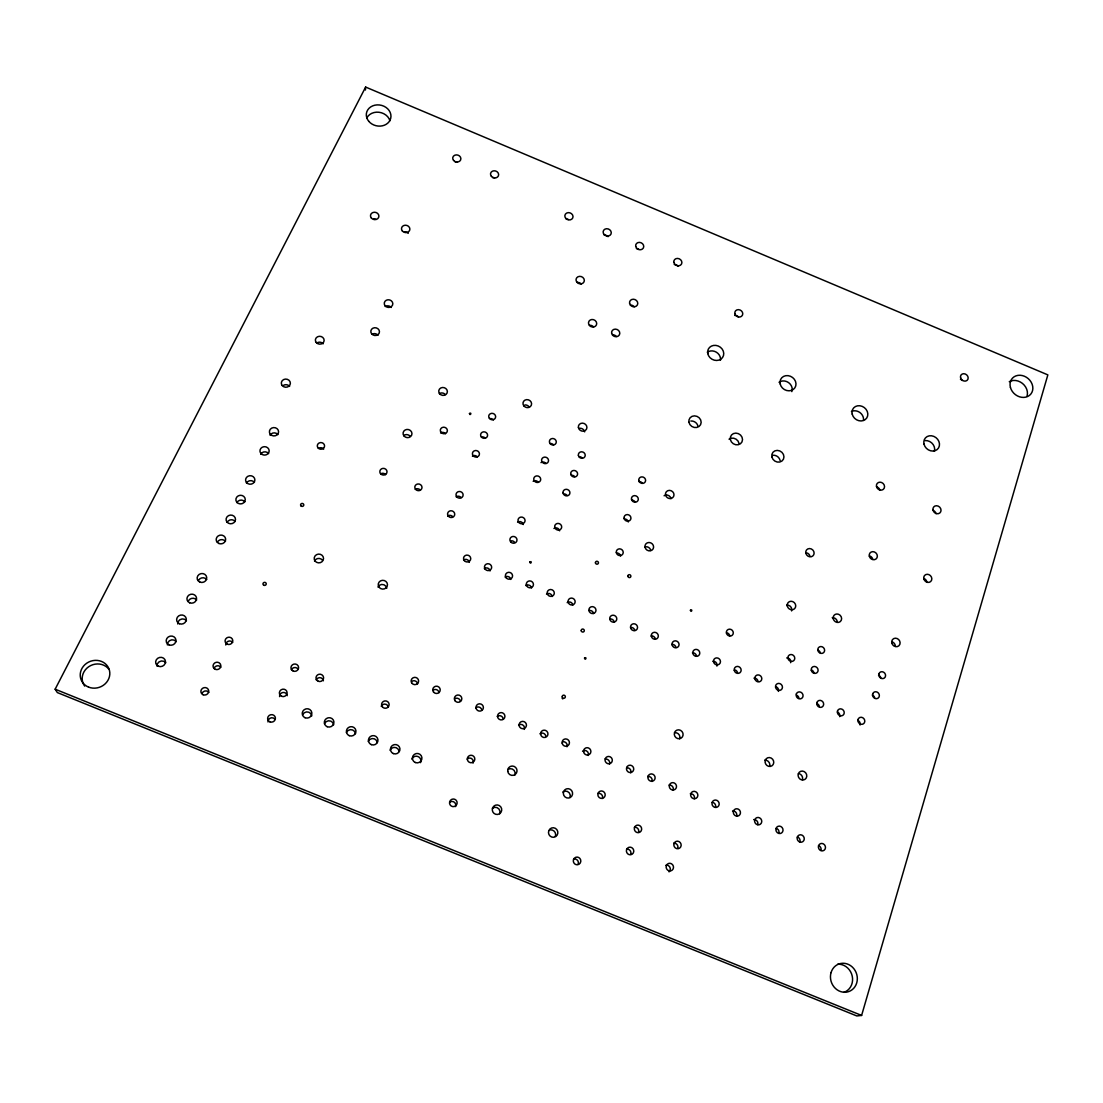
<?xml version="1.0" encoding="UTF-8"?>
<svg xmlns="http://www.w3.org/2000/svg" width="1103" height="1103" viewBox="0 0 1103 1103"><rect width="100%" height="100%" fill="white"/><g stroke="black" fill="none" stroke-linecap="round" stroke-linejoin="round"><path stroke-width="1.5" d="M365.438 90.032L365.631 87.068L1047.85 374.882L861.608 1015.436L856.797 1015.932L57.342 692.574L55.15 689.196L365.631 87.068M55.15 689.196L861.608 1015.436M624.326 519.044A3.488 3.24 30.1 0 1 628.283 521.981M631.661 500.238A3.474 3.212 29.8 0 1 634.859 501.562M638.927 481.611A3.461 3.185 29.5 0 1 642.111 482.935M490.187 418.575A3.474 3.185 17.1 0 1 493.399 419.912M482.163 436.953A3.502 3.226 16.6 0 1 485.389 438.291M472.401 456.118A3.516 3.254 16 0 1 477.296 456.863M533.176 481.294A3.502 3.254 21.5 0 1 538.057 482.025M540.98 462.626A3.488 3.226 21.8 0 1 545.833 463.357M550.328 443.544A3.461 3.185 22 0 1 553.527 444.881M872.335 695.069A3.585 3.254 51.7 0 1 874.638 697.813M878.526 675.201A3.571 3.226 50.6 0 1 880.814 677.931M818.081 650.246A3.557 3.254 47.9 0 1 820.356 652.962M811.587 670.017A3.571 3.281 49.1 0 1 813.876 672.761M511.213 540.828A3.557 3.35 20.7 0 1 514.494 542.18M517.583 522.202A3.543 3.323 21 0 1 523.249 524.545M456.132 496.833A3.557 3.323 14.7 0 1 461.095 497.563M447.777 515.983A3.571 3.35 13.8 0 1 452.768 516.714M380.618 473.904A3.585 3.323 8 0 1 385.636 474.648M318.657 448.328A3.612 3.323 3.9 0 1 323.703 449.086M202.139 693.18A3.916 3.695 -20.1 0 1 208.853 692.367M267.974 721.955A3.874 3.709 -20.7 0 1 274.937 719.197M563.798 493.992A3.502 3.254 24.3 0 1 567.039 495.33M674.774 732.709A4.522 4.288 51.9 0 1 679.696 738.789M764.682 760.201A4.536 4.219 55.9 0 1 769.646 766.268M799.647 773.892A4.55 4.191 57.1 0 1 802.405 779.683M734.736 315.417A4.054 3.557 29.2 0 1 738.472 316.988M279.597 696.613A3.847 3.681 -16.6 0 1 283.016 692.491A3.847 3.681 -16.6 0 1 287.221 695.676M225.757 644.993A3.847 3.626 -14.1 0 1 232.692 642.373M291.385 669.728A3.805 3.64 -12.5 0 1 297.92 668.942M316.189 679.834A3.792 3.654 -11.6 0 1 323.413 680.785M381.211 706.306A3.75 3.667 -6.6 0 1 388.38 707.244M598.391 793.388A3.75 3.626 60.4 0 1 602.431 798.462M574.098 858.975A3.833 3.709 74.5 0 1 578.179 864.159M786.701 657.926A3.571 3.281 47.7 0 1 790.644 662.682M727.484 633.025A3.557 3.309 43.8 0 1 729.759 635.769M630.433 305.145A4.164 3.681 24.2 0 1 634.266 306.744M579.751 428.281A4.302 3.943 23.8 0 1 584.645 431.866M415.307 489.387A3.571 3.337 10.8 0 1 420.312 490.132M440.58 432.983A3.516 3.24 13.5 0 1 445.502 433.727M616.618 553.086A3.516 3.295 31.3 0 1 620.617 556.036M553.94 528.489A3.53 3.309 24.8 0 1 559.579 530.819M933.235 510.455A4.247 3.723 43 0 1 936.006 513.667M892.41 641.987A4.426 3.971 48.8 0 1 895.25 645.365M877.216 487.071A4.247 3.75 40.5 0 1 879.96 490.284M832.227 617.68A4.412 3.998 46.2 0 1 837.232 621.347M645.751 546.771A4.384 4.081 33.2 0 1 650.742 550.452M786.715 605.078A4.398 4.026 44.1 0 1 791.596 610.924M664.089 495.771A4.329 3.971 31.9 0 1 670.996 498.639M214.189 668.004A3.874 3.654 -17.1 0 1 220.848 667.205M373.655 218.877A4.191 3.667 10.9 0 1 375.792 219.249M404.374 231.754A4.191 3.667 12.3 0 1 408.22 233.353M870.005 556.077A4.26 3.805 43.6 0 1 872.763 559.304M924.024 578.524A4.26 3.778 46 0 1 926.796 581.764M589.705 325.302A4.136 3.695 22.4 0 1 593.524 326.902M612.592 334.885A4.136 3.695 23.8 0 1 616.412 336.47M385.319 306.496A4.26 3.805 10.8 0 1 391.262 307.461M372.001 334.306A4.302 3.86 9.7 0 1 377.998 335.257M562.158 698.433A1.572 1.53 39.1 0 1 562.806 698.93M857.831 720.438A3.626 3.295 53.3 0 1 860.078 725.016M837.453 712.055A3.612 3.295 52.5 0 1 839.686 716.633M817.047 703.659A3.612 3.309 51.7 0 1 819.364 706.43M796.628 695.248A3.599 3.323 50.7 0 1 798.93 698.02M776.195 686.838A3.599 3.337 49.6 0 1 778.387 691.402M753.942 678.166A3.599 3.337 48.5 0 1 758.009 681.185M735.246 669.99A3.585 3.35 47.1 0 1 737.521 672.761M712.952 661.304A3.585 3.35 45.6 0 1 716.895 666.102M692.422 652.852A3.585 3.364 44 0 1 696.489 655.871M960.451 379.267A4.04 3.447 38.6 0 1 962.147 380.48M651.321 635.935A3.585 3.378 40.1 0 1 655.375 638.94M630.723 627.455A3.571 3.392 37.8 0 1 634.79 630.475M610.124 618.976A3.571 3.392 35.4 0 1 614.178 621.982M589.498 610.483A3.571 3.392 32.7 0 1 593.552 613.502M567.176 602.638A3.571 3.406 29.9 0 1 572.898 604.995M546.495 594.131A3.571 3.406 27 0 1 552.231 596.489M525.8 585.61A3.585 3.406 24.1 0 1 531.536 587.982M505.091 577.09A3.585 3.406 21.1 0 1 510.827 579.447M484.355 568.555A3.585 3.406 18.3 0 1 490.09 570.913M463.591 560.007A3.599 3.406 15.6 0 1 469.34 562.378M411.681 681.447A3.709 3.626 3.3 0 1 417.61 683.874M433.107 690.188A3.709 3.626 8.2 0 1 439.035 692.615M454.519 698.93A3.695 3.626 14.7 0 1 460.447 701.356M475.917 707.671A3.695 3.626 22.5 0 1 481.832 710.084M497.288 716.385A3.695 3.626 30.6 0 1 503.189 718.798M518.631 725.098A3.695 3.612 37.9 0 1 524.325 729.386M539.96 733.798A3.695 3.612 43.8 0 1 545.861 736.211M562.971 741.767A3.695 3.599 48.2 0 1 566.956 746.786M582.536 751.184A3.695 3.585 51.4 0 1 588.244 755.472M605.506 759.126A3.709 3.585 53.9 0 1 609.504 764.145M626.738 767.798A3.709 3.571 55.8 0 1 630.751 772.817M671.879 644.4A3.585 3.378 42.1 0 1 675.946 647.406M669.135 785.102A3.723 3.543 58.5 0 1 673.161 790.12M647.944 776.457A3.723 3.557 57.3 0 1 651.97 781.475M690.299 793.746A3.736 3.53 59.4 0 1 694.338 798.765M713.283 802.612A3.736 3.516 60.2 0 1 715.502 807.396M732.557 810.995A3.75 3.516 60.8 0 1 736.639 816.027M753.666 819.612A3.75 3.502 61.4 0 1 757.747 824.644M776.581 828.436A3.75 3.488 61.8 0 1 778.828 833.248M797.634 837.039A3.764 3.474 62.2 0 1 799.909 841.851M818.66 845.629A3.764 3.461 62.6 0 1 820.949 850.441M690.836 421.001A6.273 5.653 30.4 0 1 697.978 426.213M729.028 439.173A6.273 5.639 33.1 0 1 739.01 443.337M772.955 455.249A6.273 5.625 35.6 0 1 780.111 460.475M377.971 587.058A4.591 4.371 4.3 0 1 386.753 588.285M314.507 561.027A4.619 4.357 -1 0 1 322.462 560.186M634.501 827.264A3.778 3.626 65.1 0 1 638.568 832.365M626.656 849.131A3.805 3.654 68.7 0 1 630.737 854.287M673.657 843.188A3.792 3.599 65.8 0 1 677.752 848.304M666.033 865.124A3.819 3.626 68.7 0 1 669.052 871.866M449.734 802.171A3.792 3.778 -72.1 0 1 455.539 806.583M467.355 758.754A3.736 3.709 29.2 0 1 473.104 763.097M404.001 435.354A4.426 4.081 10.6 0 1 410.192 436.305M283.361 385.416A4.495 4.054 3.5 0 1 289.62 386.395M636.472 248.63A4.109 3.585 23.6 0 1 638.54 248.988M674.291 264.555A4.109 3.585 25.5 0 1 678.069 266.14M566.294 219.111A4.122 3.585 20 0 1 568.376 219.469M604.251 235.077A4.122 3.585 21.9 0 1 608.043 236.676M246.479 483.142A4.619 4.247 -2.1 0 1 254.435 482.369M236.869 502.623A4.646 4.288 -3.6 0 1 244.88 501.837M227.163 522.312A4.674 4.329 -5.3 0 1 235.215 521.498M217.346 542.193A4.715 4.357 -7 0 1 225.467 541.366M198.485 580.44A4.77 4.44 -10.6 0 1 206.702 579.544M188.379 600.928A4.812 4.467 -12.6 0 1 196.637 600.018M177.721 623.967A4.839 4.509 -14.6 0 1 186.476 620.713M167.38 644.924A4.881 4.55 -16.7 0 1 176.204 641.615M156.943 666.115A4.922 4.577 -18.9 0 1 165.822 662.751M925.045 440.593A8.231 7.156 40.1 0 1 934.365 451.292M851.433 411.516A8.217 7.197 36.9 0 1 859.885 412.508A8.217 7.197 36.9 0 1 863.484 420.257M779.035 382.286A8.204 7.238 33.3 0 1 788.645 382.658A8.204 7.238 33.3 0 1 791.844 391.606M707.313 352.243A8.204 7.28 29.3 0 1 716.44 352.243A8.204 7.28 29.3 0 1 720.438 360.336M492.572 177.583A4.067 3.516 16.5 0 1 494.64 177.941M455.098 161.81A4.081 3.516 14.9 0 1 457.18 162.169M317.057 342.868A4.357 3.902 6.4 0 1 323.138 343.833M439.339 393.647A4.302 3.916 13.6 0 1 445.336 394.584M579.02 456.739A3.461 3.185 24.4 0 1 582.219 458.062M571.451 475.269A3.474 3.226 24.4 0 1 574.663 476.606M366.816 117.938A12.312 10.478 11.9 0 1 378.991 112.258A12.312 10.478 11.9 0 1 389.938 120.737M84.669 686.08A14.822 13.636 -21.5 0 1 88.654 666.764A14.822 13.636 -21.5 0 1 109.018 669.383M1009.273 381.679A12.078 10.203 40.2 0 1 1022.453 383.417A12.078 10.203 40.2 0 1 1027.072 396.005M837.728 964.201A14.532 13.181 70.7 0 1 852.233 976.127A14.532 13.181 70.7 0 1 843.809 992.369M807.217 553.03A4.343 3.929 41.5 0 1 810.002 556.339M577.407 282.437A4.178 3.695 21.2 0 1 581.267 284.05M524.876 404.953A4.315 3.943 19.5 0 1 528.861 406.607M550.287 829.897A4.757 4.646 71.7 0 1 555.361 836.35M492.434 808.265A4.729 4.688 74.5 0 1 499.7 813.752M562.806 792.064A4.688 4.577 60.8 0 1 570.017 797.497M507.683 769.632A4.674 4.605 51.9 0 1 514.88 775.064M302.649 714.73A4.798 4.633 -17.9 0 1 311.777 715.902M324.53 723.623A4.784 4.633 -17.7 0 1 333.644 724.795M346.397 732.502A4.77 4.646 -17.3 0 1 355.497 733.674M368.237 741.381A4.757 4.646 -16.8 0 1 377.309 742.54M390.062 750.247A4.729 4.66 -15.9 0 1 399.107 751.391M411.86 759.098A4.715 4.674 -13.9 0 1 418.023 756.548A4.715 4.674 -13.9 0 1 420.574 762.642M270.083 435.285A4.55 4.15 1.3 0 1 277.915 434.582M260.708 454.284A4.577 4.191 0 0 1 268.594 453.554M690.409 610.249C691.181 613.571 693.139 608.387 690.409 610.249M584.521 658.091C585.266 661.524 587.375 656.147 584.521 658.091M529.812 562.034C530.515 565.356 532.652 560.172 529.812 562.034M469.464 413.487C470.14 416.644 472.263 411.75 469.464 413.487M624.091 518.258A3.516 3.268 30.1 0 0 629.716 520.588A3.516 3.268 30.1 0 0 628.682 514.853A3.516 3.268 30.1 0 0 624.091 518.258M631.495 499.273A3.502 3.226 29.8 0 0 637.093 501.589A3.502 3.226 29.8 0 0 636.059 495.909A3.502 3.226 29.8 0 0 631.495 499.273M638.83 480.481A3.488 3.199 29.5 0 0 644.4 482.797A3.488 3.199 29.5 0 0 643.352 477.158A3.488 3.199 29.5 0 0 638.83 480.481M489.442 418.437A3.502 3.212 17.2 0 0 495.412 417.899A3.502 3.212 17.2 0 0 491.676 413.335A3.502 3.212 17.2 0 0 489.442 418.437M481.349 436.995A3.53 3.24 16.7 0 0 487.347 436.443A3.53 3.24 16.7 0 0 483.597 431.838A3.53 3.24 16.7 0 0 481.349 436.995M473.159 455.732A3.543 3.281 16.1 0 0 479.198 455.153A3.543 3.281 16.1 0 0 475.434 450.52A3.543 3.281 16.1 0 0 473.159 455.732M534.5 481.142A3.53 3.281 21.6 0 0 540.484 480.536A3.53 3.281 21.6 0 0 536.678 475.903A3.53 3.281 21.6 0 0 534.5 481.142M542.359 462.295A3.516 3.24 21.8 0 0 548.315 461.716A3.516 3.24 21.8 0 0 544.524 457.111A3.516 3.24 21.8 0 0 542.359 462.295M550.163 443.654A3.488 3.212 22 0 0 556.064 443.089A3.488 3.212 22 0 0 552.286 438.511A3.488 3.212 22 0 0 550.163 443.654M872.707 693.87A3.626 3.268 51.6 0 0 876.733 698.668A3.626 3.268 51.6 0 0 878.457 693.098A3.626 3.268 51.6 0 0 872.707 693.87M878.939 673.823A3.599 3.24 50.4 0 0 882.951 678.593A3.599 3.24 50.4 0 0 884.661 673.064A3.599 3.24 50.4 0 0 878.939 673.823M817.875 650.412A3.585 3.268 47.7 0 0 823.514 652.728A3.585 3.268 47.7 0 0 822.245 646.813A3.585 3.268 47.7 0 0 817.875 650.412M811.312 670.376A3.612 3.295 49 0 0 816.978 672.706A3.612 3.295 49 0 0 815.724 666.722A3.612 3.295 49 0 0 811.312 670.376M510.661 541.863A3.585 3.378 20.8 0 0 516.755 541.215A3.585 3.378 20.8 0 0 512.909 536.458A3.585 3.378 20.8 0 0 510.661 541.863M518.768 522.422A3.571 3.35 21.1 0 0 524.835 521.788A3.571 3.35 21.1 0 0 521.002 517.073A3.571 3.35 21.1 0 0 518.768 522.422M456.752 496.819A3.585 3.35 14.8 0 0 462.874 496.198A3.585 3.35 14.8 0 0 459.069 491.497A3.585 3.35 14.8 0 0 456.752 496.819M448.314 516.149A3.599 3.378 13.9 0 0 454.477 515.515A3.599 3.378 13.9 0 0 450.658 510.772A3.599 3.378 13.9 0 0 448.314 516.149M380.549 473.683A3.612 3.35 8.2 0 0 386.739 473.077A3.612 3.35 8.2 0 0 382.975 468.375A3.612 3.35 8.2 0 0 380.549 473.683M318.009 447.859A3.64 3.337 4.1 0 0 324.268 447.28A3.64 3.337 4.1 0 0 320.532 442.579A3.64 3.337 4.1 0 0 318.009 447.859M203.159 694.766A3.957 3.723 -19.8 0 0 208.715 690.823A3.957 3.723 -19.8 0 0 202.538 688.327A3.957 3.723 -19.8 0 0 203.159 694.766M269.945 721.872A3.916 3.736 -20.3 0 0 275.405 717.901A3.916 3.736 -20.3 0 0 269.256 715.406A3.916 3.736 -20.3 0 0 269.945 721.872M215.306 669.328A3.916 3.681 -16.8 0 0 220.821 665.454A3.916 3.681 -16.8 0 0 214.685 662.972A3.916 3.681 -16.8 0 0 215.306 669.328M563.013 492.958A3.53 3.268 24.4 0 0 568.652 495.288A3.53 3.268 24.4 0 0 567.687 489.58A3.53 3.268 24.4 0 0 563.013 492.958M595.455 562.902A1.53 1.448 30 0 0 597.909 563.909A1.53 1.448 30 0 0 597.481 561.386A1.53 1.448 30 0 0 595.455 562.902M674.54 732.585A4.55 4.315 51.7 0 0 679.503 738.707A4.55 4.315 51.7 0 0 682.04 731.551A4.55 4.315 51.7 0 0 674.54 732.585M765.275 760.325A4.577 4.247 55.7 0 0 770.294 766.433A4.577 4.247 55.7 0 0 772.665 759.278A4.577 4.247 55.7 0 0 765.275 760.325M798.31 773.851A4.577 4.233 56.9 0 0 803.342 779.986A4.577 4.233 56.9 0 0 805.659 772.789A4.577 4.233 56.9 0 0 798.31 773.851M734.888 313.666A4.095 3.571 29.2 0 0 741.409 316.396A4.095 3.571 29.2 0 0 740.058 309.998A4.095 3.571 29.2 0 0 734.888 313.666M281.651 696.31A3.874 3.709 -16.1 0 0 287.07 692.394A3.874 3.709 -16.1 0 0 280.962 689.913A3.874 3.709 -16.1 0 0 281.651 696.31M227.315 644.221A3.874 3.654 -13.8 0 0 232.774 640.402A3.874 3.654 -13.8 0 0 226.68 637.934A3.874 3.654 -13.8 0 0 227.315 644.221M293.219 671.065A3.833 3.667 -12.1 0 0 298.582 667.218A3.833 3.667 -12.1 0 0 292.516 664.751A3.833 3.667 -12.1 0 0 293.219 671.065M318.257 681.254A3.819 3.681 -11.1 0 0 323.579 677.394A3.819 3.681 -11.1 0 0 317.512 674.939A3.819 3.681 -11.1 0 0 318.257 681.254M382.341 706.816A3.792 3.695 -5.9 0 0 388.849 705.989A3.792 3.695 -5.9 0 0 384.878 700.915A3.792 3.695 -5.9 0 0 382.341 706.816M598.074 793.291A3.778 3.654 59.9 0 0 602.141 798.407A3.778 3.654 59.9 0 0 604.361 792.395A3.778 3.654 59.9 0 0 598.074 793.291M573.546 859.499A3.86 3.75 74 0 0 577.669 864.738A3.86 3.75 74 0 0 579.957 858.52A3.86 3.75 74 0 0 573.546 859.499M787.969 658.408A3.599 3.309 47.6 0 0 793.636 660.738A3.599 3.309 47.6 0 0 792.409 654.782A3.599 3.309 47.6 0 0 787.969 658.408M726.422 633.025A3.585 3.337 43.6 0 0 732.116 635.369A3.585 3.337 43.6 0 0 730.944 629.427A3.585 3.337 43.6 0 0 726.422 633.025M629.592 303.339A4.191 3.709 24.2 0 0 636.307 306.138A4.191 3.709 24.2 0 0 635.052 299.589A4.191 3.709 24.2 0 0 629.592 303.339M578.413 427.564A4.343 3.971 23.8 0 0 585.362 430.446A4.343 3.971 23.8 0 0 584.149 423.497A4.343 3.971 23.8 0 0 578.413 427.564M415.555 489.305A3.599 3.35 11 0 0 421.732 488.684A3.599 3.35 11 0 0 417.94 483.969A3.599 3.35 11 0 0 415.555 489.305M441.062 432.39A3.543 3.254 13.6 0 0 447.115 431.824A3.543 3.254 13.6 0 0 443.365 427.219A3.543 3.254 13.6 0 0 441.062 432.39M616.315 552.589A3.543 3.323 31.3 0 0 621.982 554.933A3.543 3.323 31.3 0 0 620.948 549.115A3.543 3.323 31.3 0 0 616.315 552.589M554.712 527.137A3.557 3.323 24.8 0 0 560.407 529.481A3.557 3.323 24.8 0 0 559.442 523.691A3.557 3.323 24.8 0 0 554.712 527.137M933.041 510.193A4.288 3.75 42.9 0 0 939.784 512.992A4.288 3.75 42.9 0 0 938.115 506.084A4.288 3.75 42.9 0 0 933.041 510.193M891.817 642.966A4.453 3.998 48.7 0 0 898.793 645.848A4.453 3.998 48.7 0 0 897.125 638.527A4.453 3.998 48.7 0 0 891.817 642.966M876.499 486.588A4.274 3.778 40.4 0 0 883.255 489.401A4.274 3.778 40.4 0 0 881.655 482.521A4.274 3.778 40.4 0 0 876.499 486.588M833.261 618.742A4.44 4.026 46.1 0 0 840.252 621.623A4.44 4.026 46.1 0 0 838.652 614.316A4.44 4.026 46.1 0 0 833.261 618.742M645.021 547.171A4.426 4.109 33.2 0 0 652.08 550.08A4.426 4.109 33.2 0 0 650.742 542.841A4.426 4.109 33.2 0 0 645.021 547.171M787.308 606.03A4.44 4.054 44 0 0 794.325 608.925A4.44 4.054 44 0 0 792.795 601.618A4.44 4.054 44 0 0 787.308 606.03M665.536 494.916A4.357 3.998 31.8 0 0 672.499 497.798A4.357 3.998 31.8 0 0 671.148 490.725A4.357 3.998 31.8 0 0 665.536 494.916M371.339 218.022A4.233 3.681 11 0 0 378.577 217.567A4.233 3.681 11 0 0 374.193 212.245A4.233 3.681 11 0 0 371.339 218.022M960.589 377.764A4.067 3.461 38.5 0 0 967 380.452A4.067 3.461 38.5 0 0 965.373 374.055A4.067 3.461 38.5 0 0 960.589 377.764M402.361 231.01A4.219 3.681 12.4 0 0 409.558 230.541A4.219 3.681 12.4 0 0 405.146 225.219A4.219 3.681 12.4 0 0 402.361 231.01M869.316 556.16A4.288 3.833 43.5 0 0 876.058 558.959A4.288 3.833 43.5 0 0 874.472 551.983A4.288 3.833 43.5 0 0 869.316 556.16M923.831 578.827A4.302 3.805 45.9 0 0 930.574 581.626A4.302 3.805 45.9 0 0 928.919 574.622A4.302 3.805 45.9 0 0 923.831 578.827M589.429 325.44A4.178 3.723 22.5 0 0 596.447 324.875A4.178 3.723 22.5 0 0 591.911 319.498A4.178 3.723 22.5 0 0 589.429 325.44M611.641 333.258A4.164 3.709 23.8 0 0 618.3 336.043A4.164 3.709 23.8 0 0 617.101 329.494A4.164 3.709 23.8 0 0 611.641 333.258M385.126 305.793A4.302 3.833 10.9 0 0 392.489 305.241A4.302 3.833 10.9 0 0 387.994 299.768A4.302 3.833 10.9 0 0 385.126 305.793M371.683 333.851A4.329 3.888 9.9 0 0 379.115 333.271A4.329 3.888 9.9 0 0 374.606 327.729A4.329 3.888 9.9 0 0 371.683 333.851M562.227 696.917A1.586 1.544 38.9 0 0 564.764 697.951A1.586 1.544 38.9 0 0 564.336 695.276A1.586 1.544 38.9 0 0 562.227 696.917M581.24 630.737A1.558 1.489 33.4 0 0 583.735 631.757A1.558 1.489 33.4 0 0 583.294 629.151A1.558 1.489 33.4 0 0 581.24 630.737M858.065 719.459A3.654 3.309 53.1 0 0 862.119 724.313A3.654 3.309 53.1 0 0 863.883 718.66A3.654 3.309 53.1 0 0 858.065 719.459M837.508 710.994A3.64 3.323 52.4 0 0 841.548 715.847A3.64 3.323 52.4 0 0 843.326 710.208A3.64 3.323 52.4 0 0 837.508 710.994M816.923 702.528A3.64 3.337 51.5 0 0 820.949 707.368A3.64 3.337 51.5 0 0 822.769 701.729A3.64 3.337 51.5 0 0 816.923 702.528M796.311 694.035A3.64 3.35 50.5 0 0 800.323 698.888A3.64 3.35 50.5 0 0 802.184 693.263A3.64 3.35 50.5 0 0 796.311 694.035M775.574 687.348A3.626 3.35 49.5 0 0 781.296 689.706A3.626 3.35 49.5 0 0 780.069 683.667A3.626 3.35 49.5 0 0 775.574 687.348M754.921 678.855A3.626 3.364 48.3 0 0 760.643 681.199A3.626 3.364 48.3 0 0 759.443 675.174A3.626 3.364 48.3 0 0 754.921 678.855M734.253 670.334A3.626 3.378 47 0 0 739.975 672.692A3.626 3.378 47 0 0 738.789 666.667A3.626 3.378 47 0 0 734.253 670.334M713.544 661.828A3.612 3.378 45.5 0 0 719.28 664.171A3.612 3.378 45.5 0 0 718.122 658.16A3.612 3.378 45.5 0 0 713.544 661.828M692.836 653.293A3.612 3.392 43.8 0 0 698.571 655.651A3.612 3.392 43.8 0 0 697.427 649.639A3.612 3.392 43.8 0 0 692.836 653.293M300.898 505.808A1.599 1.475 0.5 0 0 303.642 505.532A1.599 1.475 0.5 0 0 302.015 503.451A1.599 1.475 0.5 0 0 300.898 505.808M263.934 585.293A1.641 1.53 -6.8 0 0 266.237 583.708A1.641 1.53 -6.8 0 0 263.658 582.646A1.641 1.53 -6.8 0 0 263.934 585.293M627.883 576.276A1.53 1.448 33.5 0 0 630.337 577.296A1.53 1.448 33.5 0 0 629.882 574.76A1.53 1.448 33.5 0 0 627.883 576.276M651.335 636.21A3.612 3.406 40 0 0 657.085 638.582A3.612 3.406 40 0 0 655.995 632.57A3.612 3.406 40 0 0 651.335 636.21M630.558 627.662A3.612 3.406 37.7 0 0 636.307 630.02A3.612 3.406 37.7 0 0 635.231 624.036A3.612 3.406 37.7 0 0 630.558 627.662M609.752 619.1A3.612 3.419 35.3 0 0 615.515 621.472A3.612 3.419 35.3 0 0 614.468 615.474A3.612 3.419 35.3 0 0 609.752 619.1M588.933 610.524A3.599 3.419 32.7 0 0 594.696 612.896A3.599 3.419 32.7 0 0 593.676 606.912A3.599 3.419 32.7 0 0 588.933 610.524M568.086 601.948A3.612 3.433 29.9 0 0 573.863 604.32A3.612 3.433 29.9 0 0 572.857 598.35A3.612 3.433 29.9 0 0 568.086 601.948M547.226 593.359A3.612 3.433 27 0 0 553.003 595.73A3.612 3.433 27 0 0 552.024 589.774A3.612 3.433 27 0 0 547.226 593.359M526.338 584.769A3.612 3.433 24.1 0 0 532.115 587.141A3.612 3.433 24.1 0 0 531.163 581.184A3.612 3.433 24.1 0 0 526.338 584.769M506.18 577.834A3.612 3.433 21.2 0 0 512.33 577.131A3.612 3.433 21.2 0 0 508.442 572.333A3.612 3.433 21.2 0 0 506.18 577.834M485.237 569.217A3.612 3.433 18.4 0 0 491.414 568.528A3.612 3.433 18.4 0 0 487.54 563.73A3.612 3.433 18.4 0 0 485.237 569.217M464.294 560.586A3.626 3.433 15.7 0 0 470.485 559.91A3.626 3.433 15.7 0 0 466.624 555.112A3.626 3.433 15.7 0 0 464.294 560.586M411.902 683.212A3.75 3.654 3.8 0 0 418.327 682.412A3.75 3.654 3.8 0 0 414.383 677.38A3.75 3.654 3.8 0 0 411.902 683.212M433.534 692.05A3.736 3.654 8.8 0 0 439.945 691.236A3.736 3.654 8.8 0 0 435.988 686.204A3.736 3.654 8.8 0 0 433.534 692.05M455.153 700.874A3.723 3.654 15.1 0 0 461.55 700.06A3.723 3.654 15.1 0 0 457.58 695.028A3.723 3.654 15.1 0 0 455.153 700.874M476 707.933A3.723 3.654 22.6 0 0 481.97 710.373A3.723 3.654 22.6 0 0 481.046 704.072A3.723 3.654 22.6 0 0 476 707.933M497.563 716.743A3.723 3.654 30.5 0 0 503.533 719.17A3.723 3.654 30.5 0 0 502.582 712.869A3.723 3.654 30.5 0 0 497.563 716.743M519.113 725.526A3.723 3.64 37.6 0 0 525.069 727.966A3.723 3.64 37.6 0 0 524.104 721.652A3.723 3.64 37.6 0 0 519.113 725.526M540.635 734.322A3.723 3.64 43.3 0 0 546.592 736.749A3.723 3.64 43.3 0 0 545.599 730.434A3.723 3.64 43.3 0 0 540.635 734.322M562.144 743.091A3.723 3.626 47.7 0 0 568.086 745.518A3.723 3.626 47.7 0 0 567.066 739.189A3.723 3.626 47.7 0 0 562.144 743.091M583.625 751.86A3.736 3.612 51 0 0 589.567 754.287A3.736 3.612 51 0 0 588.519 747.958A3.736 3.612 51 0 0 583.625 751.86M605.257 758.726A3.736 3.612 53.5 0 0 609.297 763.772A3.736 3.612 53.5 0 0 611.489 757.858A3.736 3.612 53.5 0 0 605.257 758.726M626.683 767.467A3.736 3.599 55.4 0 0 630.737 772.527A3.736 3.599 55.4 0 0 632.888 766.599A3.736 3.599 55.4 0 0 626.683 767.467M672.085 644.759A3.612 3.392 42 0 0 677.835 647.116A3.612 3.392 42 0 0 676.718 641.105A3.612 3.392 42 0 0 672.085 644.759M648.081 776.209A3.75 3.585 56.9 0 0 652.149 781.269A3.75 3.585 56.9 0 0 654.272 775.326A3.75 3.585 56.9 0 0 648.081 776.209M669.466 784.936A3.75 3.571 58.1 0 0 673.547 789.996A3.75 3.571 58.1 0 0 675.643 784.054A3.75 3.571 58.1 0 0 669.466 784.936M690.823 793.65A3.764 3.557 59.1 0 0 694.918 798.724A3.764 3.557 59.1 0 0 696.986 792.767A3.764 3.557 59.1 0 0 690.823 793.65M712.166 802.364A3.764 3.543 59.9 0 0 716.261 807.437A3.764 3.543 59.9 0 0 718.301 801.467A3.764 3.543 59.9 0 0 712.166 802.364M733.481 811.063A3.778 3.543 60.6 0 0 737.59 816.137A3.778 3.543 60.6 0 0 739.589 810.167A3.778 3.543 60.6 0 0 733.481 811.063M754.783 819.763A3.778 3.53 61.1 0 0 758.905 824.837A3.778 3.53 61.1 0 0 760.863 818.853A3.778 3.53 61.1 0 0 754.783 819.763M776.057 828.45A3.792 3.516 61.6 0 0 780.179 833.523A3.792 3.516 61.6 0 0 782.124 827.526A3.792 3.516 61.6 0 0 776.057 828.45M797.304 837.122A3.792 3.502 62 0 0 801.454 842.196A3.792 3.502 62 0 0 803.356 836.198A3.792 3.502 62 0 0 797.304 837.122M818.536 845.78A3.805 3.488 62.3 0 0 822.686 850.868A3.805 3.488 62.3 0 0 824.561 844.857A3.805 3.488 62.3 0 0 818.536 845.78M688.948 422.297A6.315 5.694 30.4 0 0 699.026 426.489A6.315 5.694 30.4 0 0 697.027 416.382A6.315 5.694 30.4 0 0 688.948 422.297M730.379 439.573A6.315 5.68 33 0 0 740.444 443.751A6.315 5.68 33 0 0 738.362 433.631A6.315 5.68 33 0 0 730.379 439.573M771.879 456.876A6.315 5.653 35.6 0 0 781.917 461.054A6.315 5.653 35.6 0 0 779.752 450.906A6.315 5.653 35.6 0 0 771.879 456.876M379.17 587.361A4.633 4.398 4.6 0 0 387.112 586.465A4.633 4.398 4.6 0 0 382.272 580.343A4.633 4.398 4.6 0 0 379.17 587.361M315.1 561.082A4.66 4.384 -0.8 0 0 323.138 560.227A4.66 4.384 -0.8 0 0 318.34 554.12A4.66 4.384 -0.8 0 0 315.1 561.082M634.515 827.484A3.819 3.654 64.7 0 0 638.623 832.641A3.819 3.654 64.7 0 0 640.802 826.547A3.819 3.654 64.7 0 0 634.515 827.484M626.601 849.572A3.847 3.681 68.3 0 0 630.723 854.756A3.847 3.681 68.3 0 0 632.915 848.607A3.847 3.681 68.3 0 0 626.601 849.572M674.043 843.561A3.819 3.626 65.4 0 0 678.166 848.717A3.819 3.626 65.4 0 0 680.289 842.623A3.819 3.626 65.4 0 0 674.043 843.561M666.336 865.717A3.86 3.654 68.3 0 0 670.486 870.915A3.86 3.654 68.3 0 0 672.623 864.738A3.86 3.654 68.3 0 0 666.336 865.717M455.663 805.838A3.819 3.805 -73.8 0 0 454.767 799.289A3.819 3.805 -73.8 0 0 449.555 803.356A3.819 3.805 -73.8 0 0 455.663 805.838M467.355 759.512A3.764 3.736 29.1 0 0 473.394 761.952A3.764 3.736 29.1 0 0 472.47 755.527A3.764 3.736 29.1 0 0 467.355 759.512M403.974 435.933A4.467 4.109 10.7 0 0 411.626 435.23A4.467 4.109 10.7 0 0 406.938 429.439A4.467 4.109 10.7 0 0 403.974 435.933M282.189 385.526A4.536 4.095 3.6 0 0 289.979 384.878A4.536 4.095 3.6 0 0 285.36 379.087A4.536 4.095 3.6 0 0 282.189 385.526M635.7 246.355A4.136 3.612 23.6 0 0 642.304 249.126A4.136 3.612 23.6 0 0 641.077 242.743A4.136 3.612 23.6 0 0 635.7 246.355M673.864 262.404A4.136 3.599 25.5 0 0 680.468 265.189A4.136 3.599 25.5 0 0 679.172 258.778A4.136 3.599 25.5 0 0 673.864 262.404M565.756 218.353A4.164 3.612 20.1 0 0 572.76 217.911A4.164 3.612 20.1 0 0 568.266 212.631A4.164 3.612 20.1 0 0 565.756 218.353M604.072 234.47A4.15 3.612 22 0 0 611.021 234.001A4.15 3.612 22 0 0 606.512 228.721A4.15 3.612 22 0 0 604.072 234.47M246.452 482.48A4.66 4.274 -1.9 0 0 254.476 481.708A4.66 4.274 -1.9 0 0 249.774 475.71A4.66 4.274 -1.9 0 0 246.452 482.48M236.745 502.141A4.688 4.315 -3.4 0 0 244.838 501.341A4.688 4.315 -3.4 0 0 240.109 495.302A4.688 4.315 -3.4 0 0 236.745 502.141M226.956 522.009A4.715 4.357 -5 0 0 235.077 521.181A4.715 4.357 -5 0 0 230.348 515.087A4.715 4.357 -5 0 0 226.956 522.009M218.932 543.503A4.757 4.398 -6.8 0 0 225.646 538.981A4.757 4.398 -6.8 0 0 218.173 535.92A4.757 4.398 -6.8 0 0 218.932 543.503M199.919 582.108A4.812 4.467 -10.3 0 0 206.716 577.476A4.812 4.467 -10.3 0 0 199.174 574.401A4.812 4.467 -10.3 0 0 199.919 582.108M189.716 602.817A4.853 4.509 -12.3 0 0 196.568 598.129A4.853 4.509 -12.3 0 0 188.985 595.041A4.853 4.509 -12.3 0 0 189.716 602.817M179.403 623.733A4.881 4.55 -14.4 0 0 186.31 618.99A4.881 4.55 -14.4 0 0 178.686 615.888A4.881 4.55 -14.4 0 0 179.403 623.733M168.98 644.883A4.922 4.577 -16.5 0 0 175.956 640.071A4.922 4.577 -16.5 0 0 168.276 636.969A4.922 4.577 -16.5 0 0 168.98 644.883M158.446 666.267A4.963 4.619 -18.6 0 0 165.478 661.386A4.963 4.619 -18.6 0 0 157.757 658.27A4.963 4.619 -18.6 0 0 158.446 666.267M924.011 444.164A8.286 7.197 40.1 0 0 937.081 449.61A8.286 7.197 40.1 0 0 933.841 436.402A8.286 7.197 40.1 0 0 924.011 444.164M852.192 414.066A8.272 7.238 36.9 0 0 865.29 419.54A8.272 7.238 36.9 0 0 862.243 406.387A8.272 7.238 36.9 0 0 852.192 414.066M780.179 383.913A8.272 7.294 33.3 0 0 793.347 389.4A8.272 7.294 33.3 0 0 790.479 376.288A8.272 7.294 33.3 0 0 780.179 383.913M707.781 353.58A8.272 7.321 29.3 0 0 720.99 359.082A8.272 7.321 29.3 0 0 718.301 346.039A8.272 7.321 29.3 0 0 707.781 353.58M491.4 176.356A4.109 3.53 16.6 0 0 498.363 175.956A4.109 3.53 16.6 0 0 493.992 170.786A4.109 3.53 16.6 0 0 491.4 176.356M453.581 160.445A4.122 3.53 15 0 0 460.585 160.045A4.122 3.53 15 0 0 456.242 154.889A4.122 3.53 15 0 0 453.581 160.445M316.23 342.481A4.384 3.929 6.6 0 0 323.772 341.889A4.384 3.929 6.6 0 0 319.263 336.305A4.384 3.929 6.6 0 0 316.23 342.481M439.642 393.743A4.329 3.943 13.7 0 0 447.046 393.095A4.329 3.943 13.7 0 0 442.468 387.498A4.329 3.943 13.7 0 0 439.642 393.743M578.386 455.387A3.488 3.212 24.5 0 0 583.97 457.704A3.488 3.212 24.5 0 0 582.991 452.078A3.488 3.212 24.5 0 0 578.386 455.387M570.734 474.083A3.502 3.24 24.4 0 0 576.345 476.399A3.502 3.24 24.4 0 0 575.38 470.733A3.502 3.24 24.4 0 0 570.734 474.083M368.802 121.344A12.409 10.534 11.9 0 0 390.007 120.255A12.409 10.534 11.9 0 0 377.088 104.895A12.409 10.534 11.9 0 0 368.802 121.344M88.543 687.1A14.959 13.746 -21.3 0 0 109.79 672.472A14.959 13.746 -21.3 0 0 86.723 663.206A14.959 13.746 -21.3 0 0 88.543 687.1M1010.417 387.374A12.161 10.272 40.1 0 0 1029.513 395.37A12.161 10.272 40.1 0 0 1024.411 376.247A12.161 10.272 40.1 0 0 1010.417 387.374M831.055 972.584A14.656 13.291 70.5 0 0 846.842 992.08A14.656 13.291 70.5 0 0 853.777 968.599A14.656 13.291 70.5 0 0 831.055 972.584M805.824 553.154A4.371 3.957 41.5 0 0 812.746 556.022A4.371 3.957 41.5 0 0 811.201 548.894A4.371 3.957 41.5 0 0 805.824 553.154M576.979 282.271A4.205 3.709 21.2 0 0 584.066 281.748A4.205 3.709 21.2 0 0 579.502 276.357A4.205 3.709 21.2 0 0 576.979 282.271M523.925 405.959A4.357 3.971 19.6 0 0 531.301 405.297A4.357 3.971 19.6 0 0 526.614 399.631A4.357 3.971 19.6 0 0 523.925 405.959M548.784 830.738A4.798 4.674 70.9 0 0 553.899 837.26A4.798 4.674 70.9 0 0 556.808 829.566A4.798 4.674 70.9 0 0 548.784 830.738M492.6 807.947A4.77 4.715 72.8 0 0 497.687 814.441A4.77 4.715 72.8 0 0 500.707 806.776A4.77 4.715 72.8 0 0 492.6 807.947M563.619 791.596A4.729 4.605 60.1 0 0 568.707 798.02A4.729 4.605 60.1 0 0 571.547 790.465A4.729 4.605 60.1 0 0 563.619 791.596M507.725 771.369A4.715 4.646 50.9 0 0 515.266 774.43A4.715 4.646 50.9 0 0 514.053 766.378A4.715 4.646 50.9 0 0 507.725 771.369M305.104 717.736A4.839 4.66 -17.4 0 0 311.846 712.8A4.839 4.66 -17.4 0 0 304.194 709.698A4.839 4.66 -17.4 0 0 305.104 717.736M327.205 726.712A4.826 4.674 -17.1 0 0 333.906 721.762A4.826 4.674 -17.1 0 0 326.254 718.66A4.826 4.674 -17.1 0 0 327.205 726.712M349.279 735.673A4.812 4.688 -16.6 0 0 355.938 730.724A4.812 4.688 -16.6 0 0 348.3 727.622A4.812 4.688 -16.6 0 0 349.279 735.673M371.325 744.635A4.798 4.688 -15.9 0 0 377.943 739.658A4.798 4.688 -15.9 0 0 370.318 736.57A4.798 4.688 -15.9 0 0 371.325 744.635M393.357 753.583A4.77 4.702 -14.7 0 0 399.934 748.606A4.77 4.702 -14.7 0 0 392.31 745.518A4.77 4.702 -14.7 0 0 393.357 753.583M415.362 762.531A4.757 4.702 -12.2 0 0 421.897 757.527A4.757 4.702 -12.2 0 0 414.287 754.438A4.757 4.702 -12.2 0 0 415.362 762.531M270.276 434.196A4.591 4.178 1.5 0 0 278.177 433.479A4.591 4.178 1.5 0 0 273.516 427.592A4.591 4.178 1.5 0 0 270.276 434.196M260.818 453.361A4.619 4.219 0.2 0 0 268.774 452.616A4.619 4.219 0.2 0 0 264.086 446.687A4.619 4.219 0.2 0 0 260.818 453.361"/></g></svg>
